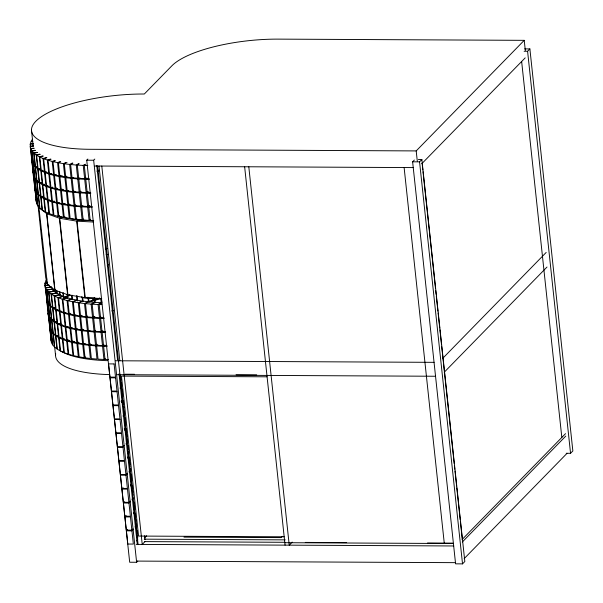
<?xml version="1.0" encoding="UTF-8"?>
<svg xmlns="http://www.w3.org/2000/svg" width="603" height="603" viewBox="0 0 603 603"><rect width="100%" height="100%" fill="white"/><g stroke="black" fill="none" stroke-linecap="round" stroke-linejoin="round"><path stroke-width="0.9" d="M32.072 161.717L30.248 144.147L33.587 143.838M31.56 159.396L31.658 157.368M33.052 173.302L33.142 171.275M33.218 171.968L35.125 190.239M34.537 187.216L34.635 185.189M34.672 186.561L36.534 203.452M36.022 201.131L36.12 199.096M46.944 300.829L45.014 285.287L45.112 283.259L47.614 283.026M46.431 298.508L46.529 296.472M46.597 297.173L48.428 314.743M49.401 326.329L49.499 324.301M49.574 324.994L51.398 342.564M50.886 340.235L50.953 338.886M45.557 286.417L45.18 282.89L45.851 280.817M32.389 139.233L31.152 141.336L32.796 141.275M46.024 280.448L46.846 279.046M55.762 289.719L54.564 291.128L54.376 289.365M54.639 291.822L55.83 290.412M137.778 561.091L136.625 562.267L129.69 562.237L86.726 160.202L87.88 159.026M86.726 160.202L93.661 160.24L94.807 159.064M107.228 265.719L108.517 264.4M120.118 387.857L121.361 386.583L120.14 375.126M120.193 388.551L121.437 387.277L122.756 399.608M121.602 401.771L122.854 400.49M121.678 402.465L122.929 401.191L123.298 404.711M123.087 415.678L124.339 414.404L123.487 406.475M123.163 416.379L124.414 415.098M124.58 429.592L125.823 428.311M124.648 430.286L125.899 429.012L127.308 442.225L126.065 443.499M122.944 446.695L121.535 433.482L115.987 433.451L117.397 446.665L122.944 446.695L124.195 445.421M126.14 444.2L127.384 442.919M524.226 40.341L278.073 39.127A84.443 25.673 -6.1 0 0 171.9 65.787L144.313 94.015A86.274 26.23 -6.1 0 0 35.833 121.263A86.274 26.23 -6.1 0 0 90.299 149.303L416.198 150.916L524.226 40.341L525.319 50.539M418.392 159.478L421.859 159.494L464.823 561.521L462.524 563.873L455.589 563.843L412.625 161.815L414.351 160.044M127.55 457.413L128.801 456.139M127.625 458.107L128.869 456.833L129.909 466.526M412.625 161.815L419.56 161.845L421.859 159.494M524.12 51.255L527.587 51.27L529.886 48.918L572.85 450.946L570.551 453.298L566.217 453.275M421.912 163.586L525.19 57.873M125.914 474.516L124.504 461.303L118.957 461.272L120.374 474.493L125.914 474.516L127.165 473.242M129.034 471.327L130.286 470.046L130.097 468.282M125.989 475.217L127.406 488.43L121.859 488.4L120.442 475.187L125.989 475.217L127.241 473.935M129.11 472.021L130.361 470.739M130.135 501.063L128.891 502.337L123.344 502.314L121.934 489.093L123.178 487.819M130.527 485.234L131.771 483.96L130.64 473.385M130.595 485.935L131.846 484.654M130.21 501.756L128.967 503.038L130.376 516.251L124.829 516.221L123.419 503.008L124.663 501.734M132.012 499.148L133.255 497.867M132.087 499.842L133.331 498.568M133.112 528.884L131.861 530.165L126.313 530.135L124.904 516.922L126.155 515.64M133.497 513.055L134.748 511.781L133.708 502.088M133.572 513.756L134.816 512.475M133.188 529.577L131.936 530.859L133.353 544.072L127.806 544.049L126.389 530.828L127.64 529.555M134.982 526.969L136.233 525.695L134.914 513.357M136.466 540.883L137.718 539.602L137.341 536.082M144.66 537.823L146.627 535.803M145.217 541.373L142.233 544.426L101.794 166.051M442.73 358.34L546.175 252.453M282.294 536.338L281.051 537.605L183.975 537.13M444.215 372.255L547.004 267.039M292.221 542.097L289.236 545.157L248.798 166.775M462.094 539.534L565.539 433.647M462.35 541.969L565.795 436.082M464.137 558.664L566.926 453.448M89.221 178.729L85.709 178.661L84.299 165.441L85.686 164.189M90.706 192.643L87.194 192.568L85.784 179.355L87.171 178.104M92.191 206.55L88.686 206.482L87.269 193.261L88.656 192.01M93.684 220.464L90.171 220.389L88.762 207.176L90.141 205.924M104.085 317.841L100.58 317.766L99.163 304.553L101.244 302.676M105.578 331.748L102.065 331.68L100.648 318.467L102.035 317.216M107.063 345.662L103.55 345.594L102.141 332.374L103.528 331.122M108.548 359.576L105.035 359.501L103.626 346.288L105.012 345.037M85.905 177.689L84.631 178.624L78.714 178.315L77.305 165.094L79.212 163.699M77.305 165.094L83.222 165.403L84.495 164.476M87.39 191.603L86.116 192.53L80.199 192.221L78.789 179.008L80.063 178.081M78.789 179.008L84.706 179.317L85.98 178.382M88.882 205.51L87.608 206.445L81.691 206.136L80.274 192.922L81.548 191.988M80.274 192.922L86.191 193.224L88.106 191.829M90.367 219.424L89.093 220.351L83.176 220.05L81.759 206.829L83.033 205.902M81.759 206.829L87.676 207.138L89.591 205.744M101.749 298.545L85.249 297.694L77.071 221.18L78.661 220.02L93.329 220.773M92.169 304.206L94.716 302.344L100.633 302.653L98.085 304.515L92.169 304.206L93.578 317.427L99.495 317.728L100.769 316.801M102.261 330.708L100.987 331.642L95.07 331.333L93.653 318.12L94.927 317.186M93.653 318.12L99.57 318.429L100.844 317.495M103.746 344.622L102.472 345.557L96.555 345.248L95.146 332.034L101.063 332.336L102.337 331.409M105.231 358.536L103.957 359.463L98.04 359.154L96.631 345.941L97.905 345.014M96.631 345.941L102.548 346.25L103.822 345.315M78.518 163.654L76.272 165.026L77.681 178.239L72.036 177.757L70.626 164.536L72.873 163.164M80.666 191.234L79.166 192.153L73.521 191.664L72.111 178.45L73.611 177.531M72.111 178.45L77.757 178.94L79.249 178.021M80.742 191.935L79.242 192.847L80.651 206.068L75.006 205.578L73.596 192.357L75.096 191.445M83.636 219.062L82.144 219.974L76.498 219.484L75.081 206.271L76.581 205.359M75.081 206.271L80.727 206.761L82.227 205.842M64.513 297.663L67.204 296.013L67.016 294.249M65.931 297.535L67.28 296.706L67.468 298.47M85.49 303.648L88.483 301.817L94.128 302.307L91.136 304.138L85.49 303.648L86.9 316.861L92.545 317.351L94.045 316.439M95.53 330.346L94.03 331.266L88.392 330.776L86.975 317.562L92.621 318.045L94.867 316.673M97.015 344.26L95.523 345.172L89.877 344.69L88.46 331.469L89.96 330.557M88.46 331.469L94.106 331.959L95.606 331.047M97.091 344.954L95.598 345.873L97.008 359.087L91.362 358.597L89.953 345.383L91.445 344.464M72.383 163.006L69.639 164.438L71.056 177.651L65.727 176.988L64.31 163.767L67.046 162.343M73.913 190.85L72.541 191.558L67.212 190.895L65.802 177.681L67.167 176.965M65.802 177.681L71.131 178.345L72.496 177.629M75.398 204.756L74.026 205.472L68.697 204.809L67.287 191.588L68.652 190.88M67.287 191.588L72.616 192.259L73.981 191.543M76.883 218.67L75.511 219.386L70.182 218.716L68.772 205.502L70.144 204.786M68.772 205.502L74.101 206.166L75.473 205.45M67.574 295.809L69.88 294.603M66.066 296.307L67.649 296.503L69.956 295.297M79.181 302.879L82.603 301.093L87.932 301.756L84.51 303.543L79.181 302.879L80.591 316.093L85.92 316.763L87.292 316.047M87.367 316.741L85.995 317.457L87.405 330.67L82.076 330.007L80.666 316.794L82.031 316.078M90.262 343.868L88.897 344.584L83.568 343.921L82.151 330.7L83.523 329.984M82.151 330.7L87.48 331.371L88.852 330.655M90.337 344.562L88.965 345.278L90.382 358.491L85.053 357.828L83.636 344.615L85.008 343.898M66.33 176.159L64.8 176.852L59.833 176.008L58.416 162.795L60.707 161.755M58.416 162.795L63.39 163.632L65.682 162.599M66.405 176.852L64.875 177.546L66.292 190.759L61.318 189.922L59.901 176.709L62.199 175.669M69.307 203.98L67.777 204.673L62.802 203.837L61.393 190.616L63.684 189.583M61.393 190.616L66.368 191.46L67.89 190.767M69.383 204.673L67.853 205.367L69.262 218.58L64.287 217.743L62.878 204.53L65.169 203.49M59.72 218.278L62.109 217.201L79.061 220.057L76.671 221.135L59.72 218.278L67.898 294.792L84.85 297.648L76.671 221.135M73.287 301.907L77.109 300.181L82.076 301.018L78.254 302.744L73.287 301.907L74.697 315.12L79.671 315.964L81.201 315.271M82.686 329.178L81.156 329.871L76.182 329.034L74.772 315.821L76.302 315.128M74.772 315.821L79.747 316.658L82.038 315.618M83.523 329.532L81.232 330.565L82.641 343.785L77.666 342.941L76.257 329.728L77.787 329.034M85.656 357.006L84.134 357.692L79.159 356.855L77.742 343.642L79.272 342.949M77.742 343.642L82.717 344.479L85.008 343.439M52.981 161.627L57.564 162.629L58.973 175.842L54.398 174.84L52.981 161.627L55.499 160.632M57.564 162.629L60.081 161.634M62.139 189.093L60.458 189.757L55.883 188.754L54.466 175.533L56.147 174.878M54.466 175.533L59.049 176.543L60.73 175.88M55.958 189.448L60.534 190.45L61.951 203.671L57.368 202.661L55.958 189.448L57.632 188.784M60.534 190.45L62.215 189.787M65.109 216.914L63.436 217.577L58.853 216.575L57.443 203.362L59.117 202.698M57.443 203.362L62.026 204.364L64.536 203.369M67.853 300.739L72.043 299.08L76.619 300.083L72.428 301.741L67.853 300.739L69.262 313.952L73.845 314.954L72.428 301.741M69.337 314.645L73.913 315.655L75.33 328.869L70.747 327.866L69.337 314.645L71.011 313.982M73.913 315.655L75.594 314.992M78.496 342.12L76.815 342.783L72.232 341.773L70.822 328.56L72.496 327.896M70.822 328.56L75.405 329.562L77.078 328.899M72.307 342.466L76.89 343.476L78.3 356.69L73.724 355.687L72.307 342.466L74.825 341.479M76.89 343.476L78.563 342.813M48.052 160.27L52.205 161.431L53.614 174.644L49.461 173.483L48.052 160.27L51.074 159.222M52.205 161.431L54.466 160.647M56.614 188.03L55.099 188.558L50.946 187.397L49.536 174.177L51.805 173.393M49.536 174.177L53.69 175.345L55.951 174.553M51.021 188.091L55.175 189.252L56.584 202.472L52.438 201.304L51.021 188.091L52.536 187.563M55.175 189.252L57.443 188.468M59.584 215.859L58.076 216.379L53.923 215.218L52.506 201.997L54.021 201.477M52.506 201.997L56.659 203.166L58.928 202.382M62.916 299.382L67.446 297.807L71.599 298.967L67.069 300.543L62.916 299.382L64.325 312.595L68.478 313.756L69.993 313.236M64.4 313.289L68.554 314.457L69.971 327.67L65.817 326.502L64.4 313.289L65.915 312.769M68.554 314.457L70.069 313.929M72.963 341.057L71.456 341.577L67.302 340.416L65.893 327.203L68.154 326.411M65.893 327.203L70.038 328.364L71.553 327.844M67.378 341.11L71.531 342.278L72.94 355.491L68.787 354.33L67.378 341.11L69.639 340.326M71.531 342.278L73.792 341.486M43.657 158.732L47.351 160.044L48.76 173.265L45.067 171.945L43.657 158.732L46.883 157.752M47.351 160.044L50.569 159.064M45.142 172.646L48.835 173.958L50.245 187.171L46.559 185.86L45.142 172.646L46.755 172.149M48.835 173.958L50.448 173.468M46.627 186.553L50.32 187.872L51.737 201.085L48.044 199.774L46.627 186.553L48.24 186.063M50.32 187.872L52.74 187.134M48.119 200.467L51.805 201.779L53.222 214.992L49.529 213.681L48.119 200.467L49.725 199.977M51.805 201.779L54.225 201.04M46.823 213.726L59.403 218.203L67.581 294.709L55.001 290.239L46.823 213.726L48.33 213.266M59.403 218.203L62.426 217.276L58.235 215.784M58.521 297.844L63.36 296.367L67.054 297.678L62.215 299.156L58.521 297.844L59.938 311.058L63.624 312.377L62.215 299.156M94.716 303.06L94.437 300.415L88.995 302.073L87.352 301.492M63.699 313.07L65.116 326.283L61.423 324.972L60.006 311.759L63.699 313.07L65.312 312.573M68.214 339.7L66.601 340.198L62.908 338.878L61.498 325.665L65.192 326.977L66.797 326.487M62.983 339.579L66.677 340.891L68.086 354.104L64.393 352.793L62.983 339.579L64.596 339.082M66.677 340.891L68.29 340.401M39.836 157.029L43.039 158.483L44.449 171.704L41.245 170.25L39.836 157.029L43.235 156.117M43.039 158.483L46.439 157.571M41.321 170.943L44.524 172.398L45.941 185.611L42.738 184.156L41.321 170.943L43.024 170.491M44.524 172.398L46.227 171.938M42.813 184.857L46.016 186.304L47.426 199.525L44.223 198.07L42.813 184.857L44.509 184.397M46.016 186.304L47.712 185.852M44.298 198.764L47.501 200.219L48.911 213.432L45.707 211.985L44.298 198.764L45.994 198.312M54.7 296.141L59.81 294.777L63.014 296.224L57.903 297.596L54.7 296.141L56.117 309.362L59.32 310.809L57.903 297.596M93.503 298.915L94.927 299.555L99.849 298.236M56.192 310.055L59.395 311.51L60.805 324.723L57.602 323.268L56.192 310.055L57.888 309.595M92.862 299.284L95.003 300.249L100.739 298.711L101.214 303.121M59.395 311.51L61.091 311.05M57.677 323.969L60.88 325.416L62.29 338.637L59.086 337.183L57.677 323.969L59.38 323.51M60.88 325.416L62.584 324.964M59.162 337.876L62.365 339.331L63.782 352.544L60.579 351.089L59.162 337.876L60.865 337.424M62.365 339.331L64.069 338.871M36.617 155.182L39.308 156.757L40.725 169.978L38.034 168.395L36.617 155.182L40.175 154.345M39.308 156.757L42.866 155.928M38.102 169.089L40.793 170.672L42.21 183.885L39.519 182.302L38.102 169.089L39.881 168.674M40.793 170.672L42.572 170.257M39.594 183.003L42.285 184.586L43.695 197.799L41.004 196.216L39.594 183.003L41.366 182.581M42.285 184.586L44.057 184.164M41.079 196.91L43.77 198.493L45.18 211.713L42.489 210.13L41.079 196.91L42.858 196.495M43.77 198.493L45.549 198.078M51.489 294.287L56.818 293.035L59.509 294.618L54.18 295.869L51.489 294.287L52.898 307.507L55.589 309.09L54.18 295.869M52.974 308.201L55.664 309.784L57.074 322.997L54.383 321.414L52.974 308.201L54.752 307.786M54.458 322.115L57.149 323.69L58.559 336.911L55.868 335.328L54.458 322.115L56.237 321.693M55.943 336.022L58.634 337.605L60.051 350.818L57.36 349.243L55.943 336.022L57.722 335.607M58.634 337.605L60.413 337.19M34.024 153.185L36.188 154.888L37.597 168.101L35.441 166.405L34.024 153.185L37.71 152.438M36.188 154.888L39.866 154.134M35.517 167.099L37.672 168.795L39.082 182.016L36.926 180.312L35.517 167.099L37.356 166.722M97.158 170.581L98.937 170.219M39.157 182.709L40.567 195.922L38.411 194.226L37.002 181.006L39.157 182.709L40.996 182.332M96.97 171.448L98.809 171.071M40.642 196.616L42.059 209.836L39.896 208.133L38.486 194.92L40.642 196.616L42.481 196.246M39.255 207.824L46.604 213.613L49.197 213.085M105.427 249.092L107.266 248.715M106.151 254.745L107.929 254.383M48.896 292.297L54.413 291.174L56.569 292.87L51.051 294L48.896 292.297L50.305 305.51L52.461 307.213L51.051 294M52.536 307.907L53.953 321.12L51.79 319.424L50.381 306.211L52.536 307.907L54.376 307.53M32.08 151.074L33.693 152.876L35.102 166.089L33.497 164.287L32.08 151.074L35.321 150.509M33.693 152.876L36.926 152.31M46.951 290.186L52.612 289.191L54.225 291L48.557 291.988L46.951 290.186L48.361 303.399L49.966 305.201L48.557 291.988M51.526 319.809L52.943 333.022L51.33 331.22L49.921 318.007L51.526 319.809L53.147 319.522M34.092 148.368L30.798 148.851L31.846 150.742L33.255 163.956L32.208 162.064M31.846 150.742L35.14 150.26M46.71 289.855L52.484 289.01L51.436 287.118L45.662 287.963L46.71 289.855L48.119 303.068L47.079 301.176L45.052 285.649L49.212 285.151M48.639 315.784L49.687 317.675L51.33 317.434M33.512 146.137L30.188 146.537L33.693 175.978L34.74 177.87L33.331 164.649L32.283 162.757M30.663 148.504L33.994 148.104M45.526 287.616L51.353 286.922M30.15 146.175L33.489 145.873M45.014 285.287L48.353 284.978M32.645 141.599L30.987 141.713L30.316 143.785L33.64 143.567M45.18 282.89L47.675 282.732M524.685 48.888L529.886 48.918M94.912 166.013L413.364 167.589M94.844 298.101L86.38 298.055A7.342 2.231 -6.1 0 1 81.518 296.849M115.723 360.767L434.092 362.343M125.19 374.222L134.582 374.267M236.044 374.764L256.712 374.87M117.216 374.682L435.577 376.249M267.084 376.807L121.467 376.091L138.569 536.067L284.179 536.791M121.309 400.942L123.155 400.95M121.075 401.176L122.929 401.191M124.278 428.763L126.125 428.778M121.934 489.093L127.482 489.123L128.891 502.337M123.419 503.008L128.967 503.038M124.904 516.922L130.452 516.944L131.861 530.165M126.389 530.828L131.936 530.859M144.283 539.172L285.279 539.866M144.547 541.607L284.601 542.293M305.284 542.399L346.642 542.602M427.482 543.001L452.861 543.122M284.812 542.7L453.539 543.529M136.293 544.403L453.712 545.964M137.137 561.091L455.499 562.659M84.299 165.441L87.812 165.516M85.784 179.355L89.297 179.423M87.269 193.261L90.782 193.337M88.762 207.176L92.267 207.244M99.163 304.553L101.801 304.605M100.648 318.467L104.161 318.535M102.141 332.374L105.646 332.449M103.626 346.288L107.138 346.356M77.071 221.18L93.571 222.04M70.626 164.536L76.272 165.026M73.596 192.357L79.242 192.847M65.606 296.563L67.28 296.706M89.953 345.383L95.598 345.873M64.31 163.767L69.639 164.438M80.666 316.794L85.995 317.457M83.636 344.615L88.965 345.278M59.901 176.709L64.875 177.546M62.878 204.53L67.853 205.367M76.257 329.728L81.232 330.565M92.794 299.834L94.437 300.415M99.322 298.063L100.739 298.711M54.767 347.245L56.923 348.949L55.514 335.728L53.35 334.032L55.559 355.529M33.768 176.671L34.816 178.563L36.233 191.777L35.185 189.885M35.26 190.586L36.301 192.478L37.718 205.691L36.67 203.799L33.157 174.357M47.147 301.869L48.195 303.761L49.612 316.982L48.564 315.09M50.124 329.69L51.172 331.582L52.582 344.803L51.534 342.911L49.514 327.376M31.673 160.443L32.147 162.418M33.557 175.631L31.635 160.089M38.75 206.015L47.426 284.337L54.783 290.126L46.604 213.613M47.336 284.201L45.707 277.493L38.057 205.502M46.537 299.555L50.049 328.997L51.097 330.889L49.687 317.675M48.021 313.47L48.504 315.437M49.913 328.65L47.991 313.108M527.587 51.27L570.551 453.298M521.648 61.498L561.823 437.446M422.123 163.375L422.824 169.918M423.02 171.787L435.517 288.686M435.713 290.556L436.112 294.302M436.316 296.171L437.914 311.133M438.117 313.002L439.715 327.964M439.911 329.841L441.509 344.803M441.713 346.672L454.202 463.571M454.406 465.441L454.805 469.179M455.001 471.049L456.607 486.018M456.803 487.887L458.401 502.849M458.604 504.719L460.202 519.68M460.398 521.55L462.297 539.323M419.56 161.845L462.524 563.873M416.198 150.916L417.291 161.114M404.116 167.536L444.298 543.484M244.637 166.752L285.076 545.135M144.622 535.75L145.022 539.497M99.02 166.036L119.831 360.79M120.653 377.538L120.932 380.176M121.218 382.822L121.497 385.468M121.859 388.807L122.138 391.445M122.515 394.973L122.703 396.736M123.721 406.241L123.909 407.997M124.286 411.525L124.474 413.289M124.927 417.51L125.115 419.266M125.492 422.793L125.771 425.439M126.69 434.062L126.977 436.708M127.896 445.331L128.183 447.969M128.56 451.496L128.748 453.26M129.193 457.481L129.381 459.237M129.668 461.883L129.947 464.529M130.964 474.033L131.153 475.797M131.529 479.317L131.718 481.081M132.17 485.302L132.358 487.066M132.735 490.586L132.924 492.35M133.941 501.854L134.13 503.618M134.507 507.138L134.786 509.784M135.14 513.123L135.328 514.887M135.803 519.289L135.992 521.052M137.009 530.557L137.198 532.321M137.574 535.841L137.763 537.605M124.693 417.743L125.733 427.437M127.67 445.564L128.138 449.966M128.326 451.73L128.703 455.257M131.936 485.536L132.313 489.063M132.502 490.819L132.977 495.229M136.308 526.389L137.152 534.318M97.633 166.029L138.072 544.411M96.759 165.365L117.54 359.833M119.04 373.86L137.228 544.019M93.661 160.24L136.625 562.267M101.334 298.56L101.809 302.97M83.222 165.403L84.631 178.624M84.706 179.317L86.116 192.53M86.191 193.224L87.608 206.445M87.676 207.138L89.093 220.351M98.085 304.515L99.495 317.728M99.57 318.429L100.987 331.642M101.063 332.336L102.472 345.557M102.548 346.25L103.957 359.463M94.739 297.792L94.927 299.555M95.003 300.249L95.191 302.013M94.174 297.957L94.362 299.721L88.92 301.379L88.543 297.859M77.757 178.94L79.166 192.153M80.727 206.761L82.144 219.974M91.136 304.138L92.545 317.351M92.621 318.045L94.03 331.266M94.106 331.959L95.523 345.172M87.917 297.151L88.385 301.553M71.131 178.345L72.541 191.558M72.616 192.259L74.026 205.472M74.101 206.166L75.511 219.386M84.51 303.543L85.92 316.763M87.48 331.371L88.897 344.584M82.634 297.158L83.101 301.56M82.136 297.339L82.603 301.741M63.39 163.632L64.8 176.852M66.368 191.46L67.777 204.673M78.254 302.744L79.671 315.964M79.747 316.658L81.156 329.871M82.717 344.479L84.134 357.692M77.041 295.681L77.606 300.965M76.581 295.869L77.056 300.279M72.006 295.176L72.473 299.578M59.049 176.543L60.458 189.757M62.026 204.364L63.436 217.577M75.405 329.562L76.815 342.783M71.591 295.372L72.058 299.781M67.649 296.503L67.838 298.266M53.69 175.345L55.099 188.558M56.659 203.166L58.076 216.379M67.069 300.543L68.478 313.756M70.038 328.364L71.456 341.577M63.27 292.787L63.745 297.196M62.953 292.998L63.428 297.4M65.192 326.977L66.601 340.198M59.712 291.566L60.089 295.093M59.448 291.784L59.825 295.304M56.735 290.375L57.112 293.895M56.524 290.586L56.81 293.231M54.217 289.576L54.406 291.339M52.604 288.159L52.793 289.922M52.514 288.37L52.702 290.133M31.477 130.165L33.165 145.934M30.881 149.069L31.07 150.833M31.446 154.353L31.635 156.117M32.087 160.338L32.276 162.101M32.652 165.621L32.833 167.385M33.286 171.606L33.474 173.37M33.851 176.89L34.039 178.654M34.416 182.174L34.703 184.82M35.057 188.159L35.245 189.922M35.622 193.442L35.901 196.088M45.934 289.945L46.122 291.701M47.14 301.214L47.328 302.97M47.705 306.497L47.893 308.261M48.346 312.475L48.534 314.238M48.911 317.766L49.19 320.404M50.207 329.916L50.396 331.673M50.773 335.2L50.961 336.964M30.248 144.147L30.436 145.911M45.112 283.259L45.489 286.787M109.113 374.584A86.274 26.23 -6.1 0 1 55.702 353.788M107.628 360.669A86.274 26.23 -6.1 0 1 59.463 350.102M111.736 310.937A86.274 26.23 -6.1 0 1 113.507 310.583M114.095 363.926L108.548 363.895L109.965 377.116L115.512 377.139L114.095 363.926M115.588 377.832L110.04 377.81L111.449 391.023L116.997 391.053L115.588 377.832M117.072 391.746L111.525 391.716L112.934 404.937L118.482 404.96L117.072 391.746M118.557 405.661L113.01 405.631L114.427 418.844L119.974 418.874L118.557 405.661M120.042 419.567L114.495 419.545L115.912 432.758L121.459 432.788L120.042 419.567M123.02 447.388L117.472 447.366L118.881 460.579L124.429 460.609L123.02 447.388M54.021 321.821L51.866 320.118L53.283 333.338L55.438 335.034L54.021 321.821M35.178 166.782L33.564 164.981L34.982 178.202L36.587 180.003L35.178 166.782M36.662 180.696L35.057 178.895L36.466 192.108L38.072 193.91L36.662 180.696M38.147 194.611L36.542 192.802L37.951 206.022L39.564 207.824L38.147 194.611M50.041 305.894L48.436 304.093L49.845 317.306L51.459 319.115L50.041 305.894M53.019 333.715L51.406 331.914L52.823 345.135L54.428 346.936L53.019 333.715"/></g></svg>
